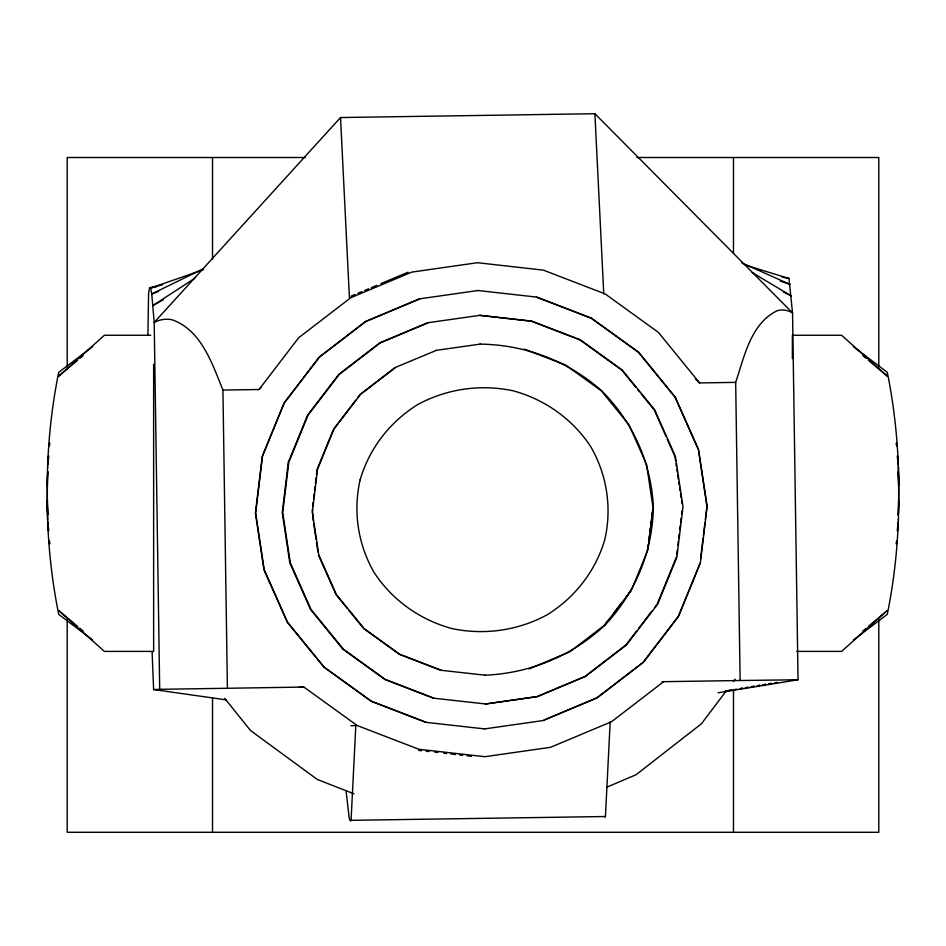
<?xml version="1.0" encoding="UTF-8"?>
<svg xmlns="http://www.w3.org/2000/svg" width="946" height="946" viewBox="0 0 946 946"><rect width="100%" height="100%" fill="white"/><g stroke="black" fill="none" stroke-linecap="round" stroke-linejoin="round"><path stroke-width="1.42" d="M147.943 335.038L148.581 293.142L149.563 287.773L162.452 284.888M47.3 485.795C47.347 447.718 51.167 409.665 58.699 372.334L92.673 346.65M853.327 640.028L887.301 614.332C894.833 577.013 898.653 538.96 898.7 500.883M610.194 721.763L605.428 816.516L351.072 820.324L355.826 725.57L350.895 725.748M312.31 509.362L313.256 520.773M312.653 506.5L313.173 502.208M313.516 499.346L314.202 493.611M314.557 490.749L315.065 486.457M315.408 483.595L316.106 477.872M316.449 475.01L317.135 469.287L333.027 430.43M647.88 548.621L648.4 544.328M648.921 540.036L649.429 535.743M649.949 531.451L650.292 528.589M650.813 524.285L651.155 521.423M651.676 517.131L652.184 512.838M676.78 554.19L677.301 549.874M677.821 545.546L678.341 541.23M678.684 538.345L679.204 534.029M679.725 529.713L680.245 525.385M680.588 522.511L681.108 518.195M681.628 513.867L681.983 510.994M700.584 558.802L703.044 538.404M703.386 535.483L704.971 522.369M705.314 519.449L706.899 506.335L698.574 451.159M791.968 679.973L798.046 679.76L740.139 680.517L735.669 382.373C744.266 356.938 750.604 323.78 776.973 310.796A411.936 86.145 89.1 0 1 792.547 312.901L798.046 679.76L718.085 692.803M657.139 604.234L676.437 557.064M700.052 563.177L678.294 616.39L643.103 662.33L596.867 697.864L544.104 720.012M726.256 690.887L701.412 723.796L636.126 774.703L606.634 787.261M733.351 681.487L735.125 679.133M152.105 651.759L153.619 689.551L159.697 689.327L154.198 322.48A411.936 100.714 89.1 0 1 172.326 319.854C201.498 330.331 212.271 363.891 222.925 390.059L259.015 389.516L298.664 337.757L350.753 297.718L411.735 272.117L477.446 262.716L543.406 270.142L605.121 293.899L658.392 332.365L699.579 382.917L735.669 382.373M333.571 429.094L355.72 400.182M357.493 397.864L360.154 394.399M609.118 619.157L604.695 624.939L631.384 590.233L647.821 550.052L652.988 507.115L646.532 464.344L628.901 424.671L601.289 390.781L565.578 365.002L524.096 349.086M613.552 613.375L621.534 602.969M625.956 597.186L631.278 590.245M636.634 631.006L625.945 644.959L584.959 676.473L536.985 696.611L485.286 704.001M638.42 628.676L651.794 611.222M654.466 607.734L656.252 605.405M484.435 728.928L543.028 720.568L597.151 697.852L643.386 662.318L678.578 616.378L700.336 563.166L707.17 506.323L698.633 449.705L675.29 397.166L638.727 352.302L591.451 318.175L536.678 297.091L477.86 290.505M745.2 264.998L788.964 278.491L792.547 312.901L594.892 113.721L340.525 117.541L154.198 322.48L151.75 293.993L150.615 288.057L149.563 287.773M259.015 389.516L261.061 387.434M77.643 360.249L58.699 376.153L104.391 335.262L150.733 335.262M79.878 358.368L83.213 355.566M862.787 631.112L866.122 628.298M868.357 626.429L887.301 610.525L841.609 651.404L796.721 651.404M361.313 393.501L395.073 367.556L436.331 350.387M395.463 367.545L360.544 394.387L333.962 429.082L317.525 469.275L312.357 512.212L318.814 554.971L336.445 594.656L364.056 628.534L399.768 654.325L441.132 670.241M604.801 624.939L569.882 651.782L529.015 668.928M740.139 680.517L663.631 681.676L611.542 721.715L550.56 747.305L484.86 756.705L418.901 749.279L357.174 725.523L303.903 687.068L159.697 689.327M194.829 278.242L152.956 305.499L163.244 299.799M203.284 268.735L151.75 293.993L158.621 291.368M351.084 296.145L355.14 294.443M357.86 293.307L361.916 291.593M364.636 290.457L368.692 288.755M371.411 287.619L376.827 285.337M380.895 283.634L407.998 272.259M419.823 298.841L365.7 321.557L319.476 357.091L284.273 403.031L262.515 456.244L255.68 513.087L264.218 569.705L287.572 622.243L324.123 667.107L371.4 701.234L426.173 722.318M428.254 322.716L380.28 342.854L339.295 374.356L308.089 415.081L288.802 462.251L282.736 512.649L290.316 562.846L311.009 609.413L343.41 649.193L385.329 679.453L433.883 698.136M203.461 269.669L150.615 288.057L156.362 286.756M725.05 691.207L732.322 689.989M739.595 688.759L742.504 688.274M745.413 687.789L748.321 687.304L745.507 687.742M751.242 686.808L754.151 686.323M759.969 685.342L757.06 685.838L760.028 685.318M768.696 683.887L771.605 683.39L768.731 683.863M774.514 682.906L777.423 682.421M728.077 690.651L730.986 690.166M733.895 689.681L736.792 689.196M739.701 688.712L742.598 688.227M751.313 686.772L754.222 686.288M478.132 290.493L419.551 298.853L365.428 321.569L319.192 357.103L284.001 403.043L262.243 456.244L255.396 513.099L263.946 569.717L287.288 622.255L323.851 667.107L371.128 701.246L425.901 722.33L484.719 728.917M435.952 350.398L480.379 344.084M484.967 675.243C530.328 673.15 572.011 656.027 605.192 624.916C635.724 592.161 652.456 551.932 653.379 507.091C651.108 462.31 633.181 422.59 601.68 390.769C567.576 360.674 525.408 344.793 479.989 344.096M299.007 687.245L303.903 687.068M662.105 681.723L663.631 681.676M305.487 157.509L67.201 157.509L67.201 367.178M636.8 157.509L878.799 157.509L878.799 367.178M479.456 315.337L531.345 321.179L579.91 339.874L621.818 370.134L635.712 387.174M485.345 675.219L440.741 670.253L399.378 654.336L363.666 628.546L348.944 610.477M418.747 750.379L421.68 750.71M426.078 751.207L429.011 751.538M434.876 752.188L437.809 752.519M443.674 753.182L446.607 753.513M450.994 754.009L455.393 754.506M459.791 755.003L462.724 755.334M467.123 755.83L471.522 756.315M153.619 689.551L226.401 699.898M782.129 277.119L788.964 278.491L787.912 278.207M780.296 281.116L790.099 284.415L741.676 262.858M536.406 297.103L591.179 318.187L611.79 333.063M353.97 793.8L317.324 779.48L250.548 730.56L224.734 698.408M783.394 291.971L791.294 295.932L752.2 272.543M612.949 333.903L638.455 352.314L675.006 397.178L698.349 449.705M853.327 346.65L887.301 372.334C894.81 409.583 898.629 447.553 898.7 485.546M92.673 640.028L58.699 614.332C51.19 577.095 47.371 539.125 47.3 501.132M862.787 355.566L866.122 358.368M868.357 360.249L887.301 376.153L841.609 335.262L792.37 335.262L792.37 358.569M77.643 626.429L58.699 610.525L104.391 651.404L153.63 651.404L153.63 364.257M79.878 628.298L83.213 631.112M695.275 378.92L699.579 382.917M637.557 389.456L639.413 391.727M641.27 393.997L654.23 409.902L666.055 436.52M347.099 608.219L336.055 594.667L318.424 554.995M667.237 439.18L674.332 455.144M674.924 456.48L675.574 460.773M676 463.646L676.437 466.508M676.875 469.382L677.301 472.255M677.738 475.117L678.388 479.421M678.814 482.294L679.252 485.156M679.689 488.03L680.115 490.891M680.552 493.765L681.203 498.069M681.628 500.931L682.066 503.804M313.694 523.623L316.059 539.315M316.484 542.164L317.986 552.133M346.165 791.755L349.098 817.226A818.255 14.852 89.1 0 0 351.072 820.324M594.892 113.721L603.773 293.946M340.525 117.541L349.417 297.765M898.7 485.795L898.381 466.555M47.3 500.883L47.619 520.123M222.925 390.059L227.407 688.215M898.381 519.283L898.381 520.123M878.799 619.654L878.799 832.279L67.201 832.279L67.201 619.654M733.481 157.509L733.481 253.481M733.481 690.533L733.481 832.279M212.519 157.509L212.519 259.381M212.519 697.912L212.519 832.279M47.619 466.555L47.619 467.395M605.428 816.516A818.255 14.852 89.1 0 1 604.801 817.001M49.346 445.732A560.588 557.856 0 0 1 49.606 442.846A567.896 561.416 0 0 0 49.346 445.755M896.654 445.732A560.588 557.856 0 0 0 896.394 442.846A567.896 561.416 0 0 1 896.654 445.755M288.305 462.275L282.239 512.673L289.807 562.87L310.513 609.437L342.913 649.204L384.833 679.465L433.386 698.16L485.783 703.99L537.482 696.587L585.456 676.449L626.441 644.947L657.636 604.222L676.934 557.052L683 506.654L675.42 456.457L654.727 409.89L622.314 370.123L580.406 339.851L531.841 321.167L479.953 315.325L427.758 322.74L379.772 342.878L338.798 374.38L307.592 415.105L288.305 462.275M360.142 479.788C352.905 511.396 357.966 544.47 374.143 572.555C392.235 600.107 419.87 619.772 451.597 628.487C484.08 635.44 517.935 630.651 547.143 614.805C574.943 597.612 595.649 570.982 604.813 539.539C612.05 507.943 606.989 474.857 590.812 446.772C572.732 419.232 545.085 399.555 513.359 390.852C480.875 383.899 447.02 388.676 417.813 404.521C390.024 421.727 369.318 448.357 360.142 479.788M765.787 684.372L762.878 684.857L765.834 684.348M49.346 540.97A560.588 557.856 0 0 0 49.606 543.844A567.896 561.416 0 0 1 49.346 540.97M48.057 522.227A560.588 557.856 0 0 0 48.565 530.883A567.896 561.416 0 0 1 48.057 522.227M47.726 471.687A560.588 557.856 0 0 0 47.726 515.002A567.896 561.416 0 0 1 47.726 471.711M48.565 455.818A560.588 557.856 0 0 0 48.057 464.462A567.896 561.416 0 0 1 48.565 455.842M898.274 515.002A560.588 557.856 0 0 0 898.274 471.687A567.896 561.416 0 0 1 898.274 515.002M897.435 530.883A560.588 557.856 0 0 0 897.943 522.227A567.896 561.416 0 0 1 897.435 530.883M896.394 543.844A560.588 557.856 0 0 0 896.654 540.97A567.896 561.416 0 0 1 896.394 543.844M897.943 464.462A560.588 557.856 0 0 0 897.435 455.818A567.896 561.416 0 0 1 897.943 464.498"/></g></svg>
